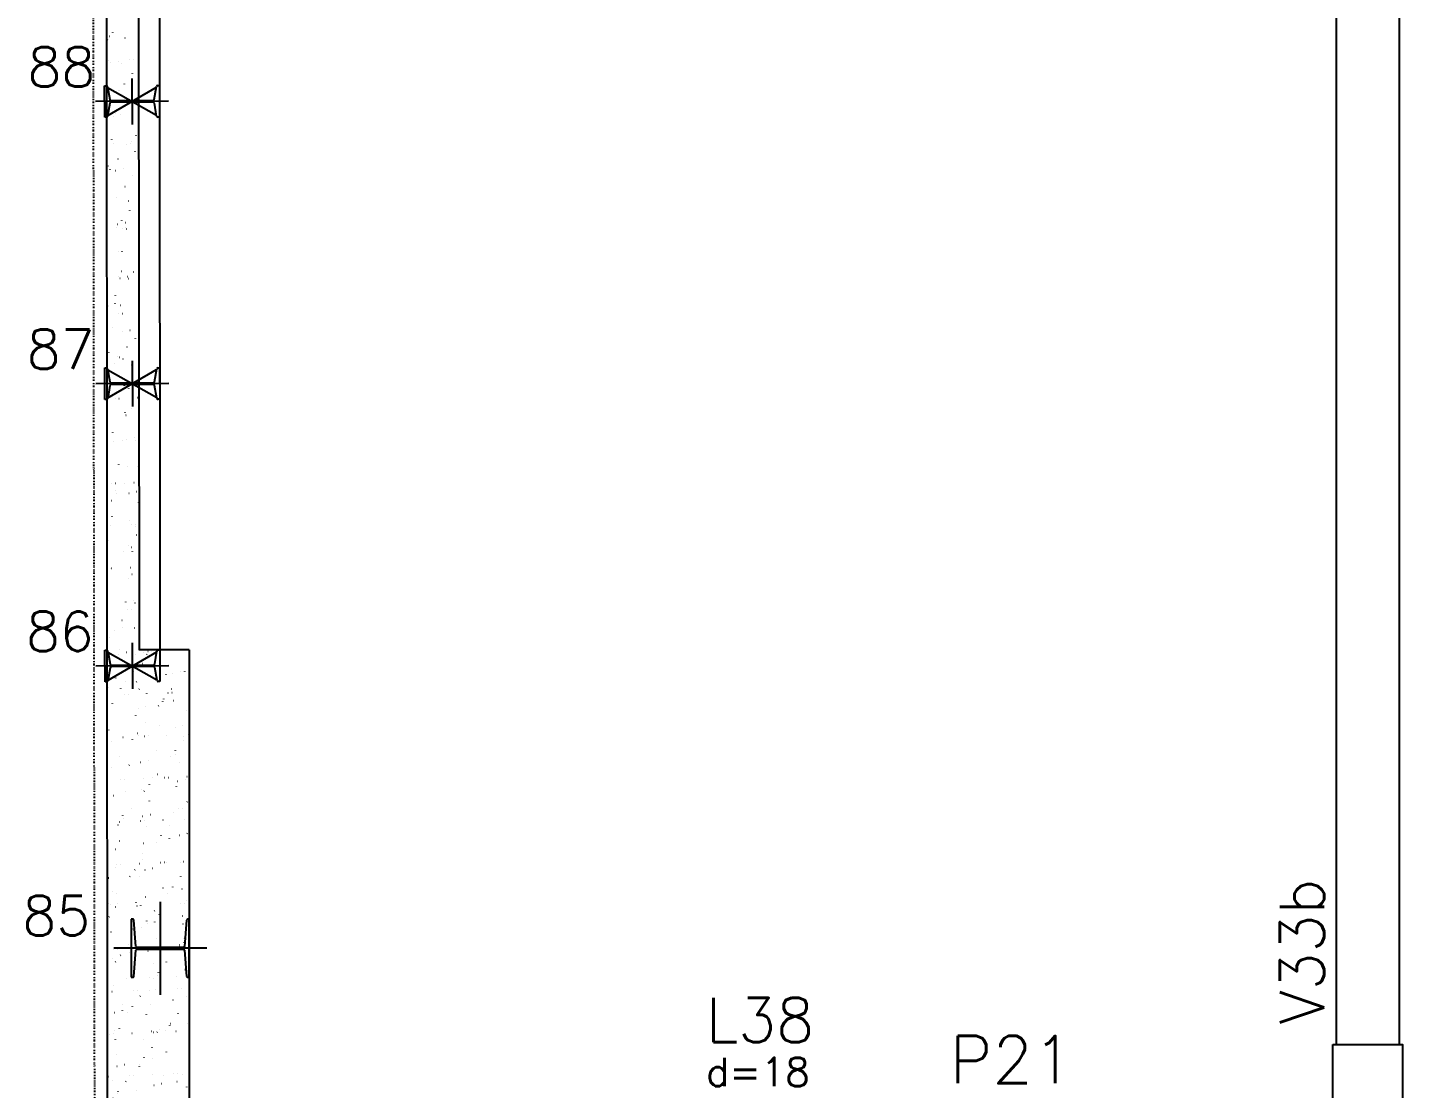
# Model space of a CAD drawing. Extents: x -40810 to 33675, y -2018 to 21213.
# Drawn here: x -11166 to -10513, y 8991 to 9494 of the extents above; entities that cross this region are included whole.
import ezdxf

# ---------------------------------------------------------------- set-up
doc = ezdxf.new("R2010")
doc.units = 0
doc.linetypes.add('ESTILO_TQS_0003', pattern=[1.5, 0.5, -0.4, 0.1, -0.5])
doc.layers.get('0').update_dxf_attribs({"color": 1, "lineweight": 9})
for name, color, linetype in [('1', 5, 'Continuous'), ('13', 7, 'Continuous'), ('19', 5, 'Continuous'), ('24', 5, 'ESTILO_TQS_0003'), ('3', 2, 'Continuous'), ('49', 20, 'Continuous'), ('51', 6, 'Continuous'), ('52', 21, 'Continuous'), ('8', 5, 'Continuous'), ('9', 3, 'Continuous')]:
    doc.layers.add(name, color=color, linetype=linetype)
doc.styles.get("Standard").update_dxf_attribs({"font": 'romans.shx', "width": 0.8})

# ---------------------------------------------------------------- blocks, each defined once
blk = doc.blocks.new('_H9EFD498501-008')
for p, q in [((191.437375, 685.660658), (191.437375, 685.660658)), ((191.664508, 685.670575), (191.739437, 685.673847)), ((196.880736, 685.103059), (196.890525, 685.177417)), ((200.506085, 686.056607), (200.581014, 686.059878)), ((208.529209, 685.680765), (208.602431, 685.696997)), ((210.621448, 686.498253), (210.696377, 686.501525)), ((212.494664, 686.580039), (212.569592, 686.583311)), ((221.33624, 686.966071), (221.411169, 686.969342)), ((191.437375, 681.891596), (191.437375, 681.891596)), ((191.437375, 681.891596), (191.437375, 681.891596)), ((191.437375, 681.891596), (191.437375, 681.891596)), ((204.868099, 684.869116), (204.941321, 684.885349)), ((208.14405, 680.617023), (208.153839, 680.691381)), ((210.1554, 685.013815), (210.201057, 685.073316)), ((195.392737, 673.800587), (195.402526, 673.874946)), ((203.900377, 676.862109), (203.946034, 676.921611)), ((219.304574, 675.350224), (219.314364, 675.424582)), ((222.431203, 675.872205), (222.504425, 675.888438)), ((226.092313, 676.683853), (226.165535, 676.700086)), ((228.132336, 676.816124), (228.177993, 676.875626)), ((191.437375, 669.001039), (191.437375, 669.001039)), ((192.043989, 669.135522), (192.117211, 669.151755)), ((197.759496, 668.859157), (197.805153, 668.918659)), ((199.333632, 665.901282), (199.408561, 665.904553)), ((200.156494, 671.982986), (200.202151, 672.042488)), ((201.206847, 665.983068), (201.281776, 665.98634)), ((205.223985, 672.057456), (205.297208, 672.073689)), ((206.553262, 668.533789), (206.563051, 668.608147)), ((210.048424, 666.3691), (210.123353, 666.372371)), ((220.163787, 666.810746), (220.238716, 666.814017)), ((221.877313, 668.664419), (221.92297, 668.72392)), ((222.037003, 666.892532), (222.111932, 666.895804)), ((191.437375, 665.556524), (191.437375, 665.556524)), ((191.437375, 665.556524), (191.437375, 665.556524)), ((191.437375, 665.556524), (191.437375, 665.556524)), ((191.437375, 660.62001), (191.437375, 660.62001)), ((191.504472, 660.707452), (191.550129, 660.766953)), ((193.801949, 661.717353), (193.811738, 661.791712)), ((205.945983, 659.326962), (206.019205, 659.343195)), ((209.607093, 660.13861), (209.680315, 660.154843)), ((215.736432, 660.661467), (215.782089, 660.720968)), ((217.640365, 662.709302), (217.650155, 662.78366)), ((218.13343, 663.785296), (218.179087, 663.844797)), ((222.787089, 663.060545), (222.860311, 663.076778)), ((191.437375, 656.110481), (191.437375, 656.110481)), ((191.437375, 656.110481), (191.437375, 656.110481)), ((191.437375, 656.110481), (191.437375, 656.110481)), ((204.889053, 655.892867), (204.898842, 655.967225)), ((209.481408, 652.509761), (209.527065, 652.569263)), ((228.903679, 658.223266), (228.913469, 658.297624)), ((192.13774, 649.076431), (192.147529, 649.15079)), ((205.737525, 647.630638), (205.783182, 647.69014)), ((206.30187, 646.515302), (206.375092, 646.531535)), ((208.875971, 646.213775), (208.9509, 646.217046)), ((210.749187, 646.295561), (210.824115, 646.298832)), ((216.152367, 651.40683), (216.162156, 651.481189)), ((219.590763, 646.681592), (219.665692, 646.684864)), ((223.509087, 650.33005), (223.582309, 650.346283)), ((227.170197, 651.141699), (227.243419, 651.157932)), ((227.312891, 646.140031), (227.322681, 646.21439)), ((229.706127, 647.123239), (229.781055, 647.12651)), ((191.437375, 645.452389), (191.437375, 645.452389)), ((191.437375, 645.452389), (191.437375, 645.452389)), ((191.437375, 643.756634), (191.437375, 643.756634)), ((191.437375, 643.219923), (191.437375, 643.219923)), ((193.121873, 643.593367), (193.195096, 643.6096)), ((198.760608, 645.772128), (198.835537, 645.7754)), ((203.340527, 644.50681), (203.386184, 644.566311)), ((203.401054, 644.590395), (203.410843, 644.664753)), ((223.714461, 639.432948), (223.760118, 639.492449)), ((227.458344, 644.312071), (227.504001, 644.371572)), ((197.085503, 636.355104), (197.13116, 636.414605)), ((207.023867, 633.784808), (207.097089, 633.801041)), ((210.684977, 634.596456), (210.758199, 634.612689)), ((214.561579, 639.323596), (214.571368, 639.397954)), ((221.317463, 636.309119), (221.36312, 636.36862)), ((223.864973, 637.518391), (223.938195, 637.534624)), ((225.648682, 633.499109), (225.658472, 633.573468)), ((191.437375, 630.329366), (191.437375, 630.329366)), ((191.437375, 630.329366), (191.437375, 630.329366)), ((191.437375, 630.329366), (191.437375, 630.329366)), ((191.437375, 628.99432), (191.437375, 628.99432)), ((191.437375, 628.99432), (191.437375, 628.99432)), ((191.437375, 628.99432), (191.437375, 628.99432)), ((193.341621, 631.475981), (193.387278, 631.535482)), ((201.810266, 632.507161), (201.820056, 632.581519)), ((212.89737, 626.682674), (212.907159, 626.757033)), ((215.062439, 628.157413), (215.108096, 628.216915)), ((218.41831, 626.526267), (218.493239, 626.529539)), ((220.291526, 626.608054), (220.366454, 626.611325)), ((229.133103, 626.994085), (229.208031, 626.997357)), ((191.437375, 625.348254), (191.437375, 625.348254)), ((191.437375, 625.348254), (191.437375, 625.348254)), ((191.437375, 625.348254), (191.437375, 625.348254)), ((197.588155, 625.616803), (197.663084, 625.620075)), ((199.46137, 625.69859), (199.536299, 625.701861)), ((200.146057, 619.866239), (200.155847, 619.940597)), ((207.379754, 620.973148), (207.452976, 620.989381)), ((208.302947, 626.084621), (208.377876, 626.087893)), ((208.921558, 620.154462), (208.967216, 620.213963)), ((211.318557, 623.27829), (211.364214, 623.337792)), ((224.160684, 622.196638), (224.170473, 622.270996)), ((224.586971, 624.787896), (224.660193, 624.804129)), ((228.248081, 625.599545), (228.321303, 625.615778)), ((191.437375, 617.438808), (191.437375, 617.438808)), ((194.199758, 618.051213), (194.27298, 618.067446)), ((211.409371, 615.380203), (211.419161, 615.454561)), ((229.295492, 615.0806), (229.34115, 615.140101)), ((198.658059, 608.563767), (198.667848, 608.638126)), ((198.922652, 607.123633), (198.968309, 607.183134)), ((202.666535, 612.002756), (202.712192, 612.062257)), ((208.101751, 608.242653), (208.174973, 608.258886)), ((211.762861, 609.054302), (211.836083, 609.070535)), ((222.569896, 610.113404), (222.579685, 610.187762)), ((224.942857, 611.976237), (225.01608, 611.99247)), ((226.898494, 611.956771), (226.944151, 612.016272)), ((227.96065, 606.83876), (228.035578, 606.842032)), ((229.833865, 606.920547), (229.908794, 606.923818)), ((191.437375, 605.24412), (191.437375, 605.24412)), ((191.437375, 605.24412), (191.437375, 605.24412)), ((191.437375, 604.54825), (191.437375, 604.54825)), ((191.437375, 604.54825), (191.437375, 604.54825)), ((191.437375, 604.54825), (191.437375, 604.54825)), ((196.525654, 603.999804), (196.571311, 604.059306)), ((197.015131, 605.48765), (197.09006, 605.490921)), ((207.130494, 605.929296), (207.205423, 605.932567)), ((209.00371, 606.011082), (209.078638, 606.014354)), ((209.818583, 603.296968), (209.828373, 603.371327)), ((217.845286, 606.397114), (217.920215, 606.400385)), ((220.643471, 603.805065), (220.689128, 603.864567)), ((191.437375, 597.368631), (191.437375, 597.368631)), ((191.437375, 597.368631), (191.437375, 597.368631)), ((197.067271, 596.480533), (197.07706, 596.554892)), ((208.457638, 595.430994), (208.53086, 595.447227)), ((214.50259, 595.802114), (214.548247, 595.861615)), ((216.899588, 598.925942), (216.945245, 598.985444)), ((220.905687, 597.472482), (220.915476, 597.54684)), ((225.664855, 599.245742), (225.738077, 599.261975)), ((229.325965, 600.057391), (229.399187, 600.073624)), ((191.437375, 591.657692), (191.437375, 591.657692)), ((191.437375, 591.657692), (191.437375, 591.657692)), ((191.437375, 591.657692), (191.437375, 591.657692)), ((191.616532, 591.69741), (191.689754, 591.713643)), ((195.277642, 592.509059), (195.350864, 592.525292)), ((208.154374, 590.656047), (208.164164, 590.730405)), ((208.247566, 587.650408), (208.293223, 587.709909)), ((191.437375, 585.139985), (191.437375, 585.139985)), ((191.437375, 585.139985), (191.437375, 585.139985)), ((191.437375, 585.139985), (191.437375, 585.139985)), ((195.403062, 583.839611), (195.412851, 583.91397)), ((195.842678, 585.332325), (195.917607, 585.335596)), ((197.715893, 585.414111), (197.790822, 585.417382)), ((204.503683, 582.771285), (204.54934, 582.830786)), ((206.55747, 585.800143), (206.632399, 585.803414)), ((209.179635, 582.700499), (209.252858, 582.716732)), ((212.840745, 583.512148), (212.913968, 583.528381)), ((216.672833, 586.241789), (216.747762, 586.24506)), ((218.546049, 586.323575), (218.620977, 586.326847)), ((219.417688, 586.17001), (219.427478, 586.244369)), ((226.020742, 586.434082), (226.093964, 586.450315)), ((227.387626, 586.709607), (227.462554, 586.712878)), ((191.437375, 578.767135), (191.437375, 578.767135)), ((191.437375, 578.767135), (191.437375, 578.767135)), ((191.972418, 578.885751), (192.045641, 578.901984)), ((202.106685, 579.647456), (202.152342, 579.706958)), ((206.666376, 579.353575), (206.676165, 579.427933)), ((222.480619, 574.573594), (222.526276, 574.633096)), ((226.224502, 579.452717), (226.270159, 579.512219)), ((193.915063, 572.53714), (193.924852, 572.611498)), ((195.851661, 571.495751), (195.897319, 571.555252)), ((209.535522, 569.88884), (209.608744, 569.905073)), ((217.8269, 574.086776), (217.83669, 574.161134)), ((220.083621, 571.449766), (220.129278, 571.509267)), ((226.742739, 573.703588), (226.815961, 573.719821)), ((228.914004, 568.262289), (228.923793, 568.336648)), ((191.437375, 565.876577), (191.437375, 565.876577)), ((191.437375, 565.876577), (191.437375, 565.876577)), ((191.437375, 565.876577), (191.437375, 565.876577)), ((191.437375, 565.742941), (191.437375, 565.742941)), ((191.437375, 565.742941), (191.437375, 565.742941)), ((191.437375, 565.742941), (191.437375, 565.742941)), ((191.437375, 565.03585), (191.437375, 565.03585)), ((191.437375, 565.03585), (191.437375, 565.03585)), ((192.107779, 566.616628), (192.153436, 566.676129)), ((192.694416, 566.155256), (192.767638, 566.171489)), ((195.269654, 565.203171), (195.344583, 565.206443)), ((196.355526, 566.966905), (196.428748, 566.983138)), ((205.075588, 567.270341), (205.085377, 567.344699)), ((205.385017, 565.644817), (205.459946, 565.648089)), ((207.258233, 565.726604), (207.333161, 565.729875)), ((213.828597, 563.29806), (213.874254, 563.357562)), ((216.099809, 566.112635), (216.174738, 566.115907)), ((216.162691, 561.445854), (216.172481, 561.520212)), ((226.215173, 566.554282), (226.290101, 566.557553)), ((228.088388, 566.636068), (228.163317, 566.63934)), ((192.324275, 560.453906), (192.334065, 560.528264)), ((203.411379, 554.629419), (203.421168, 554.703777)), ((207.687716, 555.295108), (207.733374, 555.35461)), ((210.084715, 558.418937), (210.130372, 558.478438)), ((210.25752, 557.158345), (210.330742, 557.174578)), ((213.91863, 557.969993), (213.991852, 557.986226)), ((227.098626, 560.891928), (227.171848, 560.908161)), ((227.426005, 556.959818), (227.435795, 557.034176)), ((191.437375, 553.717234), (191.437375, 553.717234)), ((191.437375, 553.717234), (191.437375, 553.717234)), ((191.437375, 552.986019), (191.437375, 552.986019)), ((191.437375, 552.986019), (191.437375, 552.986019)), ((193.050302, 553.343597), (193.123525, 553.35983)), ((214.674693, 550.143383), (214.684482, 550.217741)), ((227.820623, 548.161434), (227.893845, 548.177667)), ((228.061651, 550.221246), (228.107308, 550.280748)), ((191.437375, 544.931716), (191.437375, 544.931716)), ((191.437375, 544.931716), (191.437375, 544.931716)), ((191.437375, 544.931716), (191.437375, 544.931716)), ((194.097201, 545.047846), (194.17213, 545.051118)), ((195.970416, 545.129632), (196.045345, 545.132904)), ((197.68881, 542.26428), (197.734467, 542.323781)), ((201.432693, 547.143403), (201.47835, 547.202904)), ((201.92338, 543.326947), (201.93317, 543.401306)), ((204.811993, 545.515664), (204.886922, 545.518935)), ((210.613406, 544.346685), (210.686628, 544.362918)), ((214.927356, 545.95731), (215.002285, 545.960582)), ((216.800572, 546.039097), (216.8755, 546.042368)), ((225.642149, 546.425128), (225.717077, 546.4284)), ((225.664652, 547.097418), (225.710309, 547.156919)), ((225.835217, 544.876584), (225.845007, 544.950942)), ((191.437375, 540.095462), (191.437375, 540.095462)), ((191.437375, 540.095462), (191.437375, 540.095462)), ((191.437375, 540.095462), (191.437375, 540.095462)), ((193.7723, 540.613102), (193.845522, 540.629335)), ((195.291812, 539.140451), (195.337469, 539.199952)), ((197.43341, 541.424751), (197.506632, 541.440984)), ((213.083905, 538.060148), (213.093694, 538.134507)), ((219.409629, 538.945712), (219.455286, 539.005214)), ((228.17651, 535.349774), (228.249732, 535.366007)), ((191.437375, 534.117251), (191.437375, 534.117251)), ((191.437375, 534.117251), (191.437375, 534.117251)), ((200.332592, 531.243713), (200.342382, 531.318072)), ((211.335404, 531.616191), (211.408626, 531.632424)), ((213.268748, 530.94276), (213.314405, 531.002262)), ((214.996514, 532.427839), (215.069736, 532.444072)), ((215.665746, 534.066589), (215.711403, 534.126091)), ((224.171008, 532.235662), (224.180798, 532.31002)), ((191.437375, 527.204904), (191.437375, 527.204904)), ((191.437375, 527.204904), (191.437375, 527.204904)), ((191.437375, 524.827581), (191.437375, 524.827581)), ((191.437375, 524.827581), (191.437375, 524.827581)), ((193.524177, 524.918693), (193.599106, 524.921964)), ((194.128187, 527.801443), (194.201409, 527.817675)), ((203.63954, 525.360339), (203.714469, 525.36361)), ((205.512756, 525.442125), (205.587684, 525.445397)), ((207.013724, 522.791055), (207.059381, 522.850556)), ((211.419696, 525.419226), (211.429485, 525.493585)), ((214.354332, 525.828157), (214.429261, 525.831428)), ((224.469696, 526.269803), (224.544624, 526.273075)), ((226.342911, 526.35159), (226.41784, 526.354861)), ((228.898507, 522.619279), (228.97173, 522.635512)), ((198.511294, 515.882596), (198.584516, 515.898829)), ((198.668383, 518.602791), (198.678173, 518.67715)), ((203.269841, 517.911932), (203.315498, 517.971433)), ((211.69129, 518.804531), (211.764513, 518.820764)), ((222.68301, 520.93319), (222.692799, 521.007549)), ((191.437375, 514.314346), (191.437375, 514.314346)), ((191.437375, 514.314346), (191.437375, 514.314346)), ((191.437375, 514.314346), (191.437375, 514.314346)), ((194.850184, 515.070948), (194.923406, 515.087181)), ((200.872843, 514.788103), (200.9185, 514.847604)), ((209.931697, 514.116755), (209.941487, 514.191113)), ((221.246777, 509.714241), (221.292434, 509.773743)), ((224.99066, 514.593364), (225.036317, 514.652866)), ((229.254394, 509.80762), (229.327616, 509.823853)), ((191.437375, 504.723446), (191.437375, 504.723446)), ((191.437375, 504.723446), (191.437375, 504.723446)), ((191.437375, 504.723446), (191.437375, 504.723446)), ((191.437375, 502.491562), (191.437375, 502.491562)), ((192.351724, 504.763368), (192.426653, 504.766639)), ((194.224939, 504.845154), (194.299868, 504.848425)), ((194.61782, 506.636397), (194.663477, 506.695899)), ((197.180385, 507.30032), (197.190174, 507.374678)), ((203.066516, 505.231186), (203.141445, 505.234457)), ((212.413288, 506.074036), (212.48651, 506.090269)), ((213.181879, 505.672832), (213.256808, 505.676103)), ((215.055095, 505.754618), (215.130023, 505.75789)), ((216.074398, 506.885685), (216.14762, 506.901918)), ((218.849779, 506.590412), (218.895436, 506.649914)), ((221.092222, 508.849956), (221.102011, 508.924314)), ((223.896672, 506.14065), (223.9716, 506.143921)), ((191.437375, 501.423789), (191.437375, 501.423789)), ((191.437375, 501.423789), (191.437375, 501.423789)), ((195.206071, 502.259288), (195.279293, 502.275521)), ((208.340909, 502.033521), (208.350699, 502.107879)), ((212.594755, 498.438707), (212.640413, 498.498208)), ((219.428013, 496.209034), (219.437802, 496.283392)), ((229.976392, 497.077125), (230.049614, 497.093358)), ((195.589597, 495.217086), (195.599386, 495.291444)), ((195.928068, 489.528794), (196.001291, 489.545027)), ((199.589178, 490.340442), (199.662401, 490.356675)), ((206.453875, 490.435755), (206.499532, 490.495256)), ((206.6767, 489.392599), (206.68649, 489.466957)), ((208.850873, 493.559584), (208.89653, 493.619085)), ((212.769174, 493.262377), (212.842397, 493.27861)), ((191.437375, 488.533231), (191.437375, 488.533231)), ((191.437375, 488.533231), (191.437375, 488.533231)), ((191.437375, 488.533231), (191.437375, 488.533231)), ((191.437375, 484.619312), (191.437375, 484.619312)), ((191.437375, 484.619312), (191.437375, 484.619312)), ((191.7787, 484.634214), (191.853628, 484.637486)), ((201.894063, 485.07586), (201.968992, 485.079132)), ((203.767279, 485.157647), (203.842207, 485.160918)), ((212.608855, 485.543678), (212.683784, 485.54695)), ((217.940014, 484.906563), (217.949804, 484.980921)), ((222.724219, 485.985325), (222.799147, 485.988596)), ((224.597434, 486.067111), (224.672363, 486.070382)), ((226.827809, 485.361893), (226.873466, 485.421395)), ((193.925388, 482.576164), (193.935177, 482.650522)), ((196.283955, 476.717134), (196.357177, 476.733367)), ((196.454968, 477.404926), (196.500625, 477.464428)), ((200.198851, 482.284049), (200.244508, 482.343551)), ((205.188702, 478.090127), (205.198491, 478.164486)), ((213.491172, 480.531882), (213.564394, 480.548115)), ((217.152282, 481.343531), (217.225504, 481.359764)), ((224.43081, 482.238064), (224.476468, 482.297566)), ((229.100539, 479.639764), (229.110328, 479.714122)), ((191.437375, 475.642673), (191.437375, 475.642673)), ((191.437375, 475.642673), (191.437375, 475.642673)), ((191.437375, 470.865872), (191.437375, 470.865872)), ((191.437375, 470.865872), (191.437375, 470.865872)), ((192.437389, 471.273692), (192.447179, 471.34805)), ((194.05797, 474.281097), (194.103627, 474.340599)), ((216.349226, 472.823328), (216.359016, 472.897687)), ((218.175787, 474.086359), (218.221444, 474.14586)), ((191.437375, 464.515177), (191.437375, 464.515177)), ((191.437375, 463.677834), (191.437375, 463.677834)), ((191.437375, 463.677834), (191.437375, 463.677834)), ((191.437375, 463.677834), (191.437375, 463.677834)), ((192.479462, 464.560675), (192.554391, 464.563947)), ((197.005953, 463.986639), (197.079175, 464.002872)), ((200.667063, 464.798288), (200.740285, 464.814521)), ((201.321039, 464.946707), (201.395968, 464.949978)), ((203.597914, 466.006893), (203.607703, 466.081252)), ((211.436402, 465.388353), (211.511331, 465.391625)), ((212.034906, 466.083407), (212.080563, 466.142908)), ((213.309618, 465.47014), (213.384546, 465.473411)), ((213.847059, 467.720223), (213.920281, 467.736456)), ((214.431904, 469.207236), (214.477561, 469.266737)), ((222.151194, 465.856171), (222.226123, 465.859443)), ((227.43633, 466.998842), (227.446119, 467.0732)), ((191.437375, 462.752116), (191.437375, 462.752116)), ((191.437375, 462.752116), (191.437375, 462.752116)), ((191.437375, 462.752116), (191.437375, 462.752116)), ((205.779882, 457.931701), (205.825539, 457.991203)), ((214.685017, 460.182406), (214.694807, 460.256765)), ((230.011842, 457.885716), (230.057499, 457.945218)), ((197.361839, 451.17498), (197.435061, 451.191213)), ((201.933705, 453.365971), (201.943494, 453.44033)), ((202.035999, 453.052578), (202.081656, 453.11208)), ((214.569056, 454.989728), (214.642278, 455.005961)), ((218.230166, 455.801377), (218.303388, 455.81761)), ((225.948331, 455.69637), (225.958121, 455.770729)), ((191.437375, 449.861558), (191.437375, 449.861558)), ((191.437375, 449.861558), (191.437375, 449.861558)), ((191.437375, 444.411042), (191.437375, 444.411042)), ((191.437375, 444.411042), (191.437375, 444.411042)), ((191.437375, 444.411042), (191.437375, 444.411042)), ((199.639001, 449.92875), (199.684658, 449.988251)), ((200.148586, 444.791382), (200.223515, 444.794653)), ((202.021802, 444.873168), (202.09673, 444.87644)), ((210.863378, 445.2592), (210.938307, 445.262471)), ((213.197019, 448.879935), (213.206808, 448.954293)), ((220.012935, 444.854888), (220.058592, 444.914389)), ((220.978742, 445.700846), (221.05367, 445.704118)), ((222.851957, 445.782632), (222.926886, 445.785904)), ((223.756818, 449.734011), (223.802475, 449.793512)), ((191.437375, 439.240183), (191.437375, 439.240183)), ((193.383978, 441.777044), (193.429635, 441.836545)), ((198.083837, 438.444485), (198.157059, 438.460718)), ((200.445706, 442.0635), (200.455496, 442.137858)), ((201.744947, 439.256134), (201.818169, 439.272367)), ((214.924943, 442.178069), (214.998165, 442.194302)), ((217.615937, 441.731059), (217.661594, 441.79056)), ((224.357543, 443.613136), (224.367333, 443.687494)), ((191.437375, 436.971), (191.437375, 436.971)), ((191.437375, 436.971), (191.437375, 436.971)), ((191.437375, 436.971), (191.437375, 436.971)), ((211.360914, 433.579353), (211.406571, 433.638855)), ((211.606231, 436.796701), (211.61602, 436.871059)), ((222.693334, 430.972214), (222.703124, 431.046572)), ((191.437375, 424.306908), (191.437375, 424.306908)), ((191.437375, 424.306908), (191.437375, 424.306908)), ((198.439723, 425.632826), (198.512945, 425.649059)), ((198.854918, 429.980266), (198.864708, 430.054624)), ((199.575562, 424.662228), (199.650491, 424.6655)), ((205.220033, 425.576402), (205.26569, 425.635903)), ((207.617031, 428.70023), (207.662688, 428.759732)), ((209.690925, 425.103875), (209.765854, 425.107146)), ((209.942022, 424.155779), (209.951811, 424.230137)), ((211.564141, 425.185661), (211.639069, 425.188933)), ((215.64694, 429.447574), (215.720163, 429.463807)), ((219.30805, 430.259222), (219.381273, 430.275455)), ((220.405717, 425.571693), (220.480646, 425.574964)), ((229.337849, 425.381663), (229.383507, 425.441164)), ((191.437375, 424.080443), (191.437375, 424.080443)), ((191.437375, 424.080443), (191.437375, 424.080443)), ((197.497537, 419.669931), (197.497537, 419.669931)), ((197.497537, 419.669931), (197.497537, 419.669931)), ((199.869303, 418.603195), (199.869303, 418.603195)), ((199.869303, 418.603195), (199.869303, 418.603195)), ((221.205336, 419.669743), (221.215125, 419.744101)), ((225.593967, 420.50254), (225.639624, 420.562041)), ((208.125946, 414.889652), (208.125946, 414.889652)), ((208.125946, 414.889652), (208.125946, 414.889652)), ((208.688786, 414.636506), (208.688786, 414.636506)), ((216.002827, 416.635914), (216.076049, 416.652147)), ((223.196969, 417.378711), (223.242626, 417.438212)), ((217.910305, 410.488996), (217.910305, 410.488996)), ((217.910305, 410.488996), (217.910305, 410.488996)), ((219.880035, 409.603082), (219.880035, 409.603082)), ((219.880035, 409.603082), (219.880035, 409.603082)), ((219.880035, 409.603082), (219.880035, 409.603082)), ((227.323779, 406.255151), (227.323779, 406.255151)), ((227.323779, 406.255151), (227.323779, 406.255151)), ((228.307807, 405.812571), (228.307807, 405.812571)), ((228.307807, 405.812571), (228.307807, 405.812571)), ((229.948057, 405.884185), (230.022985, 405.887457))]:
    blk.add_line(p, q)
blk = doc.blocks.new('_H9EFD498501-009')
for p, q in [((193.929799, 980.125096), (193.975456, 980.184597)), ((191.437375, 978.374423), (191.437375, 978.374423)), ((191.437375, 978.374423), (191.437375, 978.374423)), ((191.437375, 976.876906), (191.437375, 976.876906)), ((191.437375, 976.876906), (191.437375, 976.876906)), ((191.532801, 977.001267), (191.578458, 977.060768)), ((192.289376, 978.563307), (192.362598, 978.57954)), ((199.825759, 977.590931), (199.835548, 977.665289)), ((191.437375, 967.118544), (191.437375, 967.118544)), ((191.437375, 967.118544), (191.437375, 967.118544)), ((191.894269, 967.138492), (191.969197, 967.141764)), ((193.011373, 965.832812), (193.084595, 965.849045)), ((196.672483, 966.644461), (196.745705, 966.660694)), ((202.009632, 967.580139), (202.084561, 967.58341)), ((203.882848, 967.661925), (203.957776, 967.665196)), ((191.437375, 965.483865), (191.437375, 965.483865)), ((191.437375, 965.483865), (191.437375, 965.483865)), ((191.437375, 965.483865), (191.437375, 965.483865)), ((198.234971, 965.507696), (198.24476, 965.582055)), ((203.254713, 960.651871), (203.30037, 960.711372)), ((193.36726, 953.021153), (193.440482, 953.037386)), ((196.570762, 952.866774), (196.580551, 952.941133)), ((197.113832, 952.648919), (197.159489, 952.70842)), ((199.51083, 955.772748), (199.556487, 955.832249)), ((191.437375, 952.593308), (191.437375, 952.593308)), ((191.437375, 952.593308), (191.437375, 952.593308)), ((191.437375, 947.014409), (191.437375, 947.014409)), ((192.595031, 947.064954), (192.66996, 947.068225)), ((201.436608, 947.450985), (201.511537, 947.454257)), ((191.437375, 945.251216), (191.437375, 945.251216)), ((191.437375, 945.251216), (191.437375, 945.251216)), ((191.437375, 939.70275), (191.437375, 939.70275)), ((191.437375, 939.70275), (191.437375, 939.70275)), ((191.437375, 939.70275), (191.437375, 939.70275)), ((194.089257, 940.290658), (194.162479, 940.306891)), ((195.082763, 941.564303), (195.092553, 941.638661)), ((197.750367, 941.102307), (197.823589, 941.11854)), ((206.243288, 936.297504), (206.253077, 936.371862)), ((191.437375, 926.910275), (191.437375, 926.910275)), ((191.437375, 926.910275), (191.437375, 926.910275)), ((191.437375, 926.910275), (191.437375, 926.910275)), ((191.437375, 926.812192), (191.437375, 926.812192)), ((191.437375, 926.812192), (191.437375, 926.812192)), ((193.491975, 929.481069), (193.501765, 929.555427)), ((194.445144, 927.478999), (194.518366, 927.495232)), ((200.264155, 927.29566), (200.339084, 927.298932)), ((202.13737, 927.377446), (202.212299, 927.380718)), ((202.694863, 928.296571), (202.740521, 928.356072)), ((205.091862, 931.4204), (205.137519, 931.479901)), ((196.43984, 920.144865), (196.485497, 920.204367)), ((204.579079, 923.656582), (204.588868, 923.73094)), ((191.437375, 913.921635), (191.437375, 913.921635)), ((191.437375, 913.921635), (191.437375, 913.921635)), ((191.437375, 913.921635), (191.437375, 913.921635)), ((191.437375, 913.874833), (191.437375, 913.874833)), ((191.437375, 913.625527), (191.437375, 913.625527)), ((191.437375, 913.625527), (191.437375, 913.625527)), ((191.437375, 913.625527), (191.437375, 913.625527)), ((191.827766, 916.840147), (191.837556, 916.914505)), ((192.695957, 915.265742), (192.741614, 915.325244)), ((195.167141, 914.748504), (195.240364, 914.764737)), ((198.828251, 915.560152), (198.901474, 915.576385)), ((199.691131, 907.166507), (199.76606, 907.169778)), ((203.09108, 912.354111), (203.10087, 912.428469)), ((191.437375, 906.80614), (191.437375, 906.80614)), ((191.437375, 906.80614), (191.437375, 906.80614)), ((191.437375, 901.031077), (191.437375, 901.031077)), ((191.437375, 901.031077), (191.437375, 901.031077)), ((195.523028, 901.936844), (195.59625, 901.953077)), ((201.500292, 900.270876), (201.510082, 900.345235)), ((202.020871, 895.792517), (202.066528, 895.852019)), ((191.437375, 888.140519), (191.437375, 888.140519)), ((191.437375, 888.140519), (191.437375, 888.140519)), ((191.437375, 888.140519), (191.437375, 888.140519)), ((195.87999, 887.789565), (195.925647, 887.849067)), ((196.245026, 889.20635), (196.318248, 889.222583)), ((198.276988, 890.913394), (198.322645, 890.972896)), ((199.836083, 887.629954), (199.845873, 887.704313)), ((199.906136, 890.017998), (199.979358, 890.034231)), ((191.437375, 886.702005), (191.437375, 886.702005)), ((191.437375, 886.702005), (191.437375, 886.702005)), ((191.437375, 886.702005), (191.437375, 886.702005)), ((191.437375, 881.999837), (191.437375, 881.999837)), ((191.437375, 881.999837), (191.437375, 881.999837)), ((198.518678, 887.011182), (198.593607, 887.014453)), ((200.391893, 887.092968), (200.466822, 887.096239)), ((191.437375, 875.249962), (191.437375, 875.249962)), ((191.437375, 875.249962), (191.437375, 875.249962)), ((196.600912, 876.39469), (196.674134, 876.410923)), ((198.348085, 876.327483), (198.357874, 876.401841)), ((191.437375, 866.597871), (191.437375, 866.597871)), ((191.437375, 866.597871), (191.437375, 866.597871)), ((191.437375, 862.359404), (191.437375, 862.359404)), ((191.437375, 862.359404), (191.437375, 862.359404)), ((191.437375, 862.359404), (191.437375, 862.359404)), ((196.757297, 864.244249), (196.767086, 864.318607)), ((197.32291, 863.664195), (197.396132, 863.680428)), ((197.945654, 866.882028), (198.020583, 866.8853)), ((200.98402, 864.475844), (201.057242, 864.492077)), ((201.461022, 863.437217), (201.506679, 863.496719)), ((203.85802, 866.561046), (203.903677, 866.620548)), ((195.205998, 855.285512), (195.251655, 855.345013)), ((191.437375, 850.374148), (191.437375, 850.374148)), ((191.437375, 850.374148), (191.437375, 850.374148)), ((191.437375, 850.374148), (191.437375, 850.374148)), ((191.437375, 849.468846), (191.437375, 849.468846)), ((191.437375, 849.468846), (191.437375, 849.468846)), ((191.462115, 850.406389), (191.507772, 850.46589)), ((195.093088, 851.603327), (195.102877, 851.677685)), ((197.678796, 850.852536), (197.752018, 850.868769)), ((191.437375, 846.493736), (191.437375, 846.493736)), ((191.437375, 846.493736), (191.437375, 846.493736)), ((191.437375, 846.493736), (191.437375, 846.493736)), ((196.773201, 846.726703), (196.84813, 846.729974)), ((198.646416, 846.808489), (198.721345, 846.811761)), ((191.437375, 836.578289), (191.437375, 836.578289)), ((191.437375, 836.578289), (191.437375, 836.578289)), ((191.437375, 836.578289), (191.437375, 836.578289)), ((193.605089, 840.300855), (193.614879, 840.375214)), ((198.400794, 838.122041), (198.474016, 838.138274)), ((202.061904, 838.93369), (202.135126, 838.949923)), ((200.787029, 830.933164), (200.832686, 830.992665)), ((204.765614, 835.034056), (204.775403, 835.108415)), ((191.437375, 826.389601), (191.437375, 826.389601)), ((191.437375, 826.389601), (191.437375, 826.389601)), ((191.437375, 823.835433), (191.437375, 823.835433)), ((191.437375, 823.835433), (191.437375, 823.835433)), ((191.437375, 823.687731), (191.437375, 823.687731)), ((191.437375, 823.687731), (191.437375, 823.687731)), ((192.014301, 828.217621), (192.024091, 828.291979)), ((194.646148, 822.930212), (194.691805, 822.989714)), ((196.200177, 826.59755), (196.275106, 826.600821)), ((197.043146, 826.054041), (197.088804, 826.113542)), ((198.75668, 825.310382), (198.829903, 825.326615)), ((203.101405, 822.393134), (203.111194, 822.467493)), ((206.31554, 827.039196), (206.345897, 827.040521)), ((191.437375, 818.748458), (191.437375, 818.748458)), ((191.437375, 818.748458), (191.437375, 818.748458)), ((191.437375, 810.797173), (191.437375, 810.797173)), ((191.437375, 810.797173), (191.437375, 810.797173)), ((191.437375, 810.797173), (191.437375, 810.797173)), ((199.478678, 812.579887), (199.5519, 812.59612)), ((201.613406, 811.090663), (201.623196, 811.165021)), ((203.139788, 813.391536), (203.21301, 813.407769)), ((191.437375, 806.285466), (191.437375, 806.285466)), ((191.437375, 806.285466), (191.437375, 806.285466)), ((191.437375, 806.285466), (191.437375, 806.285466)), ((195.027724, 806.442224), (195.102653, 806.445496)), ((196.900939, 806.524011), (196.975868, 806.527282)), ((205.742516, 806.910042), (205.817445, 806.913314)), ((191.437375, 797.906615), (191.437375, 797.906615)), ((191.437375, 797.906615), (191.437375, 797.906615)), ((199.834565, 799.768227), (199.907787, 799.78446)), ((200.022618, 799.007429), (200.032408, 799.081787)), ((200.22718, 798.577864), (200.272837, 798.637366)), ((202.624178, 801.701693), (202.669835, 801.761194)), ((193.972156, 790.426159), (194.017813, 790.48566)), ((191.437375, 787.122768), (191.437375, 787.122768)), ((191.437375, 786.181332), (191.437375, 786.181332)), ((191.437375, 786.181332), (191.437375, 786.181332)), ((191.437375, 785.016058), (191.437375, 785.016058)), ((191.437375, 785.016058), (191.437375, 785.016058)), ((191.437375, 785.016058), (191.437375, 785.016058)), ((194.4547, 786.313071), (194.529629, 786.316342)), ((198.358409, 786.366507), (198.368199, 786.440865)), ((200.556562, 787.037733), (200.629784, 787.053966)), ((204.217672, 787.849381), (204.290894, 787.865614)), ((204.570063, 786.754717), (204.644992, 786.757989)), ((191.437375, 772.1255), (191.437375, 772.1255)), ((191.437375, 772.1255), (191.437375, 772.1255)), ((196.870411, 775.064035), (196.8802, 775.138394)), ((200.912449, 774.226073), (200.985671, 774.242306)), ((205.808211, 774.225516), (205.853868, 774.285018)), ((191.437375, 766.077197), (191.437375, 766.077197)), ((191.437375, 766.077197), (191.437375, 766.077197)), ((191.437375, 766.077197), (191.437375, 766.077197)), ((193.282247, 766.157746), (193.357176, 766.161017)), ((195.155462, 766.239532), (195.230391, 766.242804)), ((199.553187, 766.073811), (199.598844, 766.133312)), ((203.997039, 766.625564), (204.071968, 766.628835)), ((191.437375, 759.234942), (191.437375, 759.234942)), ((191.437375, 759.234942), (191.437375, 759.234942)), ((191.437375, 759.234942), (191.437375, 759.234942)), ((193.412306, 758.070859), (193.457963, 758.13036)), ((195.279623, 762.980801), (195.289412, 763.055159)), ((195.809304, 761.194688), (195.854962, 761.254189)), ((201.634446, 761.495579), (201.707669, 761.511812)), ((205.295556, 762.307227), (205.368779, 762.32346)), ((206.366727, 757.156314), (206.376516, 757.230673)), ((191.437375, 755.497079), (191.437375, 755.497079)), ((191.437375, 755.497079), (191.437375, 755.497079)), ((193.615414, 750.339879), (193.625203, 750.414237)), ((191.437375, 746.344385), (191.437375, 746.344385)), ((191.437375, 746.344385), (191.437375, 746.344385)), ((191.437375, 745.973062), (191.437375, 745.973062)), ((191.437375, 745.973062), (191.437375, 745.973062)), ((192.709223, 746.028592), (192.784152, 746.031864)), ((201.990333, 748.683919), (202.063555, 748.700152)), ((202.824586, 746.470239), (202.899515, 746.47351)), ((204.697802, 746.552025), (204.77273, 746.555297)), ((204.878728, 745.853843), (204.888517, 745.928201)), ((192.127415, 739.037408), (192.137205, 739.111766)), ((205.134219, 741.721463), (205.179876, 741.780964)), ((191.437375, 733.796034), (191.437375, 733.796034)), ((191.437375, 733.796034), (191.437375, 733.796034)), ((191.437375, 733.796034), (191.437375, 733.796034)), ((191.437375, 733.453827), (191.437375, 733.453827)), ((191.437375, 733.453827), (191.437375, 733.453827)), ((191.437375, 733.453827), (191.437375, 733.453827)), ((198.993338, 733.718511), (199.038995, 733.778012)), ((201.390336, 736.84234), (201.435993, 736.901841)), ((202.71233, 735.953424), (202.785553, 735.969657)), ((203.28794, 733.770609), (203.297729, 733.844967)), ((206.373441, 736.765073), (206.402925, 736.771609)), ((191.437375, 725.868928), (191.437375, 725.868928)), ((191.437375, 725.868928), (191.437375, 725.868928)), ((191.437375, 725.868928), (191.437375, 725.868928)), ((191.53677, 725.873267), (191.611699, 725.876539)), ((192.738314, 725.566805), (192.783971, 725.626307)), ((193.409985, 725.955054), (193.484914, 725.958325)), ((202.251562, 726.341085), (202.326491, 726.344357)), ((191.437375, 723.871389), (191.437375, 723.871389)), ((191.437375, 720.563269), (191.437375, 720.563269)), ((191.437375, 720.563269), (191.437375, 720.563269)), ((201.623731, 721.129687), (201.633521, 721.204045)), ((203.068217, 723.141765), (203.141439, 723.157998)), ((191.437375, 707.672712), (191.437375, 707.672712)), ((191.437375, 707.672712), (191.437375, 707.672712)), ((191.437375, 707.672712), (191.437375, 707.672712)), ((191.437375, 705.764793), (191.437375, 705.764793)), ((191.437375, 705.764793), (191.437375, 705.764793)), ((191.437375, 705.764793), (191.437375, 705.764793)), ((200.135732, 709.827215), (200.145522, 709.901574)), ((201.079109, 706.18576), (201.154038, 706.189032)), ((202.952325, 706.267547), (203.027253, 706.270818)), ((203.790215, 710.41127), (203.863437, 710.427503)), ((204.574369, 709.366163), (204.620026, 709.425664)), ((198.319345, 701.214457), (198.365002, 701.273959)), ((191.437375, 694.782154), (191.437375, 694.782154)), ((191.437375, 694.782154), (191.437375, 694.782154)), ((191.437375, 692.245699), (191.437375, 692.245699)), ((191.437375, 692.245699), (191.437375, 692.245699)), ((192.178464, 693.211505), (192.224122, 693.271007)), ((194.575463, 696.335334), (194.62112, 696.394836)), ((198.544944, 697.743981), (198.554734, 697.818339)), ((204.146101, 697.599611), (204.219323, 697.615844)), ((197.144481, 687.106402), (197.144481, 687.106402)), ((197.144481, 687.106402), (197.144481, 687.106402))]:
    blk.add_line(p, q)

msp = doc.modelspace()

# ---------------------------------------------------------------- linework, layer by layer
at = {"layer": '1'}
for points in [[(-10544.684, 9605.12), (-10544.684, 9011.496)], [(-10514.684, 9011.496), (-10514.684, 9605.12)]]:
    msp.add_lwpolyline(points, dxfattribs=at)
at = {"layer": '24'}
msp.add_line((-11133.742, 8931.94), (-11137.825, 12592.622), dxfattribs=at)
at = {"layer": '3'}
msp.add_lwpolyline([(-10546.184, 9011.496), (-10513.184, 9011.496), (-10513.184, 8845.496), (-10546.184, 8845.496), (-10546.184, 9011.496)], dxfattribs=at)
at = {"layer": '49'}
for p, q in [((-11127.747, 8934.015), (-11129.267, 12016.541)), ((-11113.331, 10118.6), (-11112.75, 9198.726)), ((-11103.331, 10118.6), (-11102.94, 9198.726)), ((-11088.929, 9198.726), (-11112.883, 9198.726)), ((-11088.929, 9198.726), (-11088.929, 8916.557))]:
    msp.add_line(p, q, dxfattribs=at)
at = {"layer": '51'}
for p, q in [((-11116.124, 9470.077), (-11116.026, 9448.259)), ((-11129.109, 9466.609), (-11128.355, 9466.613)), ((-11129.041, 9451.609), (-11129.109, 9466.609)), ((-11127.744, 9466.132), (-11126.652, 9459.997)), ((-11127.677, 9465.759), (-11104.473, 9452.576)), ((-11127.618, 9452.472), (-11104.533, 9465.863)), ((-11105.506, 9460.092), (-11104.47, 9466.237)), ((-11103.863, 9466.723), (-11103.109, 9466.726)), ((-11103.109, 9466.726), (-11103.042, 9451.726)), ((-11098.726, 9459.246), (-11133.424, 9459.09)), ((-11126.644, 9458.244), (-11127.681, 9452.098)), ((-11126.042, 9459.516), (-11106.113, 9459.606)), ((-11106.109, 9458.819), (-11126.037, 9458.729)), ((-11104.406, 9452.203), (-11105.499, 9458.339)), ((-11128.287, 9451.613), (-11129.041, 9451.609)), ((-11103.042, 9451.726), (-11103.796, 9451.723)), ((-11129.024, 9332.609), (-11128.27, 9332.612)), ((-11128.957, 9317.609), (-11129.024, 9332.609)), ((-11127.659, 9332.132), (-11126.567, 9325.996)), ((-11127.593, 9331.759), (-11104.388, 9318.576)), ((-11127.533, 9318.472), (-11104.448, 9331.863)), ((-11116.04, 9336.076), (-11115.942, 9314.259)), ((-11105.422, 9326.091), (-11104.385, 9332.237)), ((-11103.779, 9332.722), (-11103.024, 9332.726)), ((-11103.024, 9332.726), (-11102.957, 9317.726)), ((-11098.642, 9325.245), (-11133.339, 9325.089)), ((-11125.957, 9325.516), (-11106.028, 9325.606)), ((-11106.025, 9324.819), (-11125.953, 9324.729)), ((-11126.559, 9324.243), (-11127.596, 9318.098)), ((-11104.322, 9318.203), (-11105.414, 9324.339)), ((-11128.203, 9317.612), (-11128.957, 9317.609)), ((-11102.957, 9317.726), (-11103.711, 9317.723)), ((-11115.955, 9202.077), (-11115.857, 9180.259)), ((-11128.94, 9198.609), (-11128.186, 9198.613)), ((-11128.872, 9183.609), (-11128.94, 9198.609)), ((-11127.575, 9198.132), (-11126.483, 9191.997)), ((-11127.508, 9197.759), (-11104.304, 9184.576)), ((-11127.449, 9184.472), (-11104.364, 9197.863)), ((-11105.337, 9192.092), (-11104.3, 9198.237)), ((-11103.694, 9198.723), (-11102.94, 9198.726)), ((-11102.94, 9198.726), (-11102.872, 9183.726)), ((-11098.557, 9191.246), (-11133.255, 9191.09)), ((-11126.475, 9190.244), (-11127.512, 9184.098)), ((-11125.873, 9191.516), (-11105.944, 9191.606)), ((-11105.94, 9190.819), (-11125.868, 9190.729)), ((-11104.237, 9184.203), (-11105.329, 9190.339)), ((-11128.118, 9183.613), (-11128.872, 9183.609)), ((-11102.872, 9183.726), (-11103.627, 9183.723)), ((-11102.684, 9079.195), (-11102.684, 9035.045)), ((-11115.748, 9070.893), (-11116.439, 9070.893)), ((-11116.439, 9070.893), (-11116.439, 9043.346)), ((-11114.214, 9057.905), (-11115.19, 9070.45)), ((-11090.179, 9070.45), (-11091.155, 9057.905)), ((-11088.929, 9070.893), (-11089.621, 9070.893)), ((-11088.929, 9043.346), (-11088.929, 9070.893)), ((-11080.609, 9057.12), (-11124.76, 9057.12)), ((-11080.609, 9057.12), (-11124.76, 9057.12)), ((-11091.713, 9057.462), (-11113.656, 9057.462)), ((-11115.19, 9043.789), (-11114.214, 9056.298)), ((-11113.657, 9056.741), (-11091.713, 9056.741)), ((-11091.155, 9056.298), (-11090.179, 9043.789)), ((-11116.439, 9043.346), (-11115.748, 9043.346)), ((-11089.621, 9043.346), (-11088.929, 9043.346))]:
    msp.add_line(p, q, dxfattribs=at)
for centre, radius, start, end in [((-11128.352, 9465.988), 0.625, 13.396504, 90.257729), ((-11103.86, 9466.098), 0.625, 90.257729, 167.118955), ((-11126.044, 9460.141), 0.625, 193.396581, 270.362725), ((-11126.035, 9458.104), 0.625, 90.257729, 167.118955), ((-11106.116, 9460.231), 0.625, 270.257729, 347.118955), ((-11106.107, 9458.194), 0.625, 13.396504, 90.257729), ((-11128.29, 9452.238), 0.625, 270.257729, 347.118955), ((-11103.798, 9452.348), 0.625, 193.396504, 270.257729), ((-11128.267, 9331.987), 0.625, 13.396504, 90.257729), ((-11103.776, 9332.097), 0.625, 90.257729, 167.118955), ((-11125.959, 9326.141), 0.625, 193.396581, 270.362725), ((-11125.95, 9324.104), 0.625, 90.257729, 167.118955), ((-11106.031, 9326.231), 0.625, 270.257729, 347.118955), ((-11106.022, 9324.194), 0.625, 13.396504, 90.257729), ((-11128.205, 9318.237), 0.625, 270.257729, 347.118955), ((-11103.714, 9318.348), 0.625, 193.396504, 270.257729), ((-11128.183, 9197.988), 0.625, 13.396504, 90.257729), ((-11103.691, 9198.098), 0.625, 90.257729, 167.118955), ((-11125.875, 9192.141), 0.625, 193.396581, 270.362725), ((-11125.865, 9190.104), 0.625, 90.257729, 167.118955), ((-11105.947, 9192.231), 0.625, 270.257729, 347.118955), ((-11105.937, 9190.194), 0.625, 13.396504, 90.257729), ((-11128.121, 9184.238), 0.625, 270.257729, 347.118955), ((-11103.629, 9184.348), 0.625, 193.396504, 270.257729), ((-11115.748, 9070.32), 0.573, 13.138774, 90), ((-11089.621, 9070.32), 0.573, 90, 166.861226), ((-11113.656, 9058.035), 0.573, 193.138774, 270), ((-11091.713, 9058.035), 0.573, 270, 346.861226), ((-11113.656, 9056.167), 0.573, 89.895004, 166.861148), ((-11091.713, 9056.167), 0.573, 13.138774, 90), ((-11115.748, 9043.92), 0.573, 270, 346.861226), ((-11089.621, 9043.92), 0.573, 193.138774, 270)]:
    msp.add_arc(centre, radius, start, end, dxfattribs=at)

# ---------------------------------------------------------------- block references
at = {"layer": '19'}
for name in ['_H9EFD498501-009', '_H9EFD498501-008']:
    msp.add_blockref(name, (-11319.185, 8511.62), dxfattribs=at)

# ---------------------------------------------------------------- texts
at = {"layer": '13'}
msp.add_text('d=18', height=13.5, dxfattribs=at).set_placement((-10843.687, 8991.623))
at = {"layer": '52'}
for s, p in [('88', (-11165.667, 9466.176)), ('87', (-11166, 9332.174)), ('86', (-11166.423, 9198.172)), ('85', (-11168.104, 9063.237))]:
    msp.add_text(s, height=18.75, dxfattribs=at).set_placement(p)
at = {"layer": '8'}
msp.add_text('V33b', height=21, rotation=90, dxfattribs=at).set_placement((-10550.392, 9020.947))
msp.add_text('L38', height=21, dxfattribs=at).set_placement((-10843.687, 9012.518))
at = {"layer": '9'}
msp.add_text('P21', height=22.5, dxfattribs=at).set_placement((-10728.112, 8993.009))

doc.saveas('drawing.dxf')
